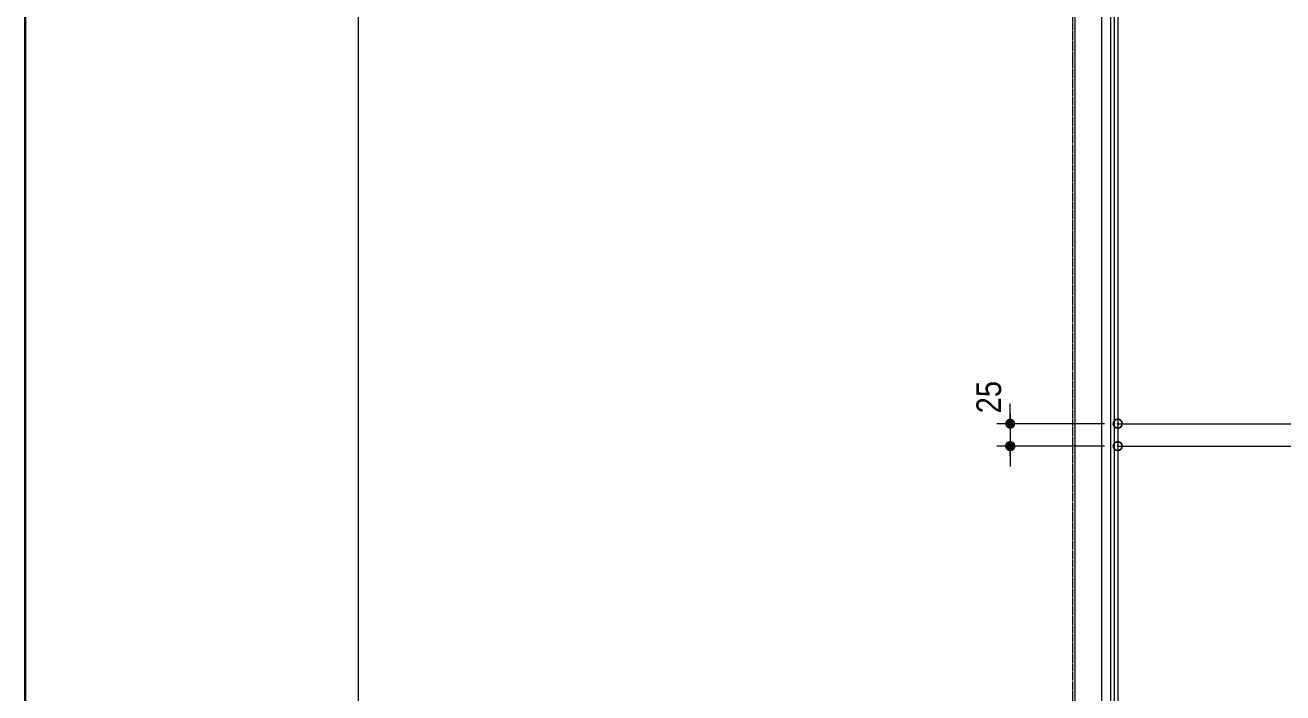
# Model space of a CAD drawing. Units: millimetres, scale not verified. Extents: x -4547 to 4547, y -2305 to 2305.
# Drawn here: x -4341 to -2938, y -817 to -73 of the extents above; entities that cross this region are included whole.
import ezdxf
from ezdxf.enums import TextEntityAlignment as Align

# ---------------------------------------------------------------- set-up
doc = ezdxf.new("R2010")
doc.units = ezdxf.units.MM
doc.header["$LTSCALE"] = 20
doc.header["$PDMODE"] = 32
doc.header["$PDSIZE"] = 10
doc.linetypes.add('USER1', pattern=[10.5, 8, -0.5, 0.5, -0.5, 0.5, -0.5])
for name, color, linetype, lineweight in [('0-0_1図面枠', 7, 'Continuous', 20), ('0-1_3一般', 7, 'Continuous', 15), ('0-3_0', 7, 'Continuous', 25), ('0-5_2寸法-2', 7, 'Continuous', 15)]:
    doc.layers.add(name, color=color, linetype=linetype, lineweight=lineweight)
doc.layers.add('0-4_Defpoints', color=7, linetype='Continuous')
doc.styles.add('ＭＳ Ｐゴシック', font='')
doc.styles.get('ＭＳ Ｐゴシック').set_extended_font_data('MS PGothic')

# ---------------------------------------------------------------- blocks, each defined once
blk = doc.blocks.new('グループ-2')
at = {"layer": '0-0_1図面枠', "lineweight": 35}
blk.add_lwpolyline([(-60000, 41550), (60000, 41550), (60000, -41550), (-60000, -41550)], close=True, dxfattribs=at)
blk = doc.blocks.new('図面枠')
at = {"layer": '0-0_1図面枠'}
blk.add_blockref('グループ-2', (0, 0), dxfattribs=at)
blk = doc.blocks.new('グループ-6')
at = {"layer": '0-1_3一般', "linetype": 'USER1'}
blk.add_line((-36634.5, -33060), (-36634.5, 12740), dxfattribs=at)
at = {"layer": '0-1_3一般'}
for p, q in [((-36584.5, -31760), (-36584.5, 12740)), ((-35996.4, 12740), (-35996.4, -33060)), ((-35794.5, 12740), (-35794.5, -33060)), ((-35712.5, 12740), (-35712.5, -33060)), ((-35634.5, 11440), (-35634.5, -9910)), ((-35634.5, -9910), (-35634.5, -31760)), ((-35634.5, -9910), (-20674.5, -9910)), ((-35634.5, -10410), (-20674.5, -10410))]:
    blk.add_line(p, q, dxfattribs=at)
blk = doc.blocks.new('グループ-35')
at = {"layer": '0-1_3一般'}
blk.add_line((-52574.5, 13710), (-52574.5, -33290), dxfattribs=at)
blk = doc.blocks.new('グループ-40')
at = {"layer": '0-1_3一般'}
for name in ['グループ-35', 'グループ-6']:
    blk.add_blockref(name, (0, 0), dxfattribs=at)
blk = doc.blocks.new('_Dot')
at = {"layer": '0-3_0'}
blk.add_line((-10, 0), (-20, 0), dxfattribs=at)
for points in [[(0, 0), (-10, 0), (-9.92, 1.25)], [(0, 0), (-9.92, -1.25), (-10, 0)], [(0, 0), (-9.92, 1.25), (-9.69, 2.49)], [(0, 0), (-9.69, -2.49), (-9.92, -1.25)], [(0, 0), (-9.69, 2.49), (-9.3, 3.68)], [(0, 0), (-9.3, -3.68), (-9.69, -2.49)], [(0, 0), (-9.3, 3.68), (-8.76, 4.82)], [(0, 0), (-8.76, -4.82), (-9.3, -3.68)], [(0, 0), (-8.76, 4.82), (-8.09, 5.88)], [(0, 0), (-8.09, -5.88), (-8.76, -4.82)], [(0, 0), (-8.09, 5.88), (-7.29, 6.85)], [(0, 0), (-7.29, -6.85), (-8.09, -5.88)], [(0, 0), (-7.29, 6.85), (-6.37, 7.71)], [(0, 0), (-6.37, -7.71), (-7.29, -6.85)], [(0, 0), (-6.37, 7.71), (-5.36, 8.44)], [(0, 0), (-5.36, -8.44), (-6.37, -7.71)], [(0, 0), (-5.36, 8.44), (-4.26, 9.05)], [(0, 0), (-4.26, -9.05), (-5.36, -8.44)], [(0, 0), (-4.26, 9.05), (-3.09, 9.51)], [(0, 0), (-3.09, -9.51), (-4.26, -9.05)], [(0, 0), (-3.09, 9.51), (-1.87, 9.82)], [(0, 0), (-1.87, -9.82), (-3.09, -9.51)], [(0, 0), (-1.87, 9.82), (-0.63, 9.98)], [(0, 0), (-0.63, -9.98), (-1.87, -9.82)], [(0, 0), (-0.63, 9.98), (0.63, 9.98)], [(0, 0), (0.63, -9.98), (-0.63, -9.98)], [(0, 0), (0.63, 9.98), (1.87, 9.82)], [(0, 0), (1.87, 9.82), (3.09, 9.51)], [(0, 0), (3.09, 9.51), (4.26, 9.05)], [(0, 0), (4.26, 9.05), (5.36, 8.44)], [(0, 0), (5.36, 8.44), (6.37, 7.71)], [(0, 0), (6.37, 7.71), (7.29, 6.85)], [(0, 0), (7.29, 6.85), (8.09, 5.88)], [(0, 0), (8.09, 5.88), (8.76, 4.82)], [(0, 0), (8.76, 4.82), (9.3, 3.68)], [(0, 0), (9.3, 3.68), (9.69, 2.49)], [(0, 0), (9.69, 2.49), (9.92, 1.25)], [(0, 0), (9.92, 1.25), (10, 0)], [(0, 0), (1.87, -9.82), (0.63, -9.98)], [(0, 0), (3.09, -9.51), (1.87, -9.82)], [(0, 0), (4.26, -9.05), (3.09, -9.51)], [(0, 0), (5.36, -8.44), (4.26, -9.05)], [(0, 0), (6.37, -7.71), (5.36, -8.44)], [(0, 0), (7.29, -6.85), (6.37, -7.71)], [(0, 0), (8.09, -5.88), (7.29, -6.85)], [(0, 0), (8.76, -4.82), (8.09, -5.88)], [(0, 0), (9.3, -3.68), (8.76, -4.82)], [(0, 0), (9.69, -2.49), (9.3, -3.68)], [(0, 0), (9.92, -1.25), (9.69, -2.49)], [(0, 0), (10, 0), (9.92, -1.25)]]:
    blk.add_solid(points, dxfattribs=at)

msp = doc.modelspace()

# ---------------------------------------------------------------- linework, layer by layer
at = {"layer": '0-4_Defpoints'}
for p in [(-3122.35, -516.89), (-3242.35, -541.89), (-3122.35, -541.89)]:
    msp.add_point(p, dxfattribs=at)
at = {"layer": '0-5_2寸法-2'}
for p, q in [((-3242.35, -505.63), (-3242.35, -494.38)), ((-3137.35, -516.89), (-3257.35, -516.89)), ((-3242.35, -516.89), (-3242.35, -541.89)), ((-3137.35, -541.89), (-3257.35, -541.89)), ((-3242.35, -553.14), (-3242.35, -564.4))]:
    msp.add_line(p, q, dxfattribs=at)

# ---------------------------------------------------------------- block references
at = {"layer": '0-0_1図面枠', "xscale": 0.05, "yscale": 0.05}
msp.add_blockref('図面枠', (-1340.62, -21.39), dxfattribs=at)
at = {"layer": '0-1_3一般', "xscale": 0.05, "yscale": 0.05}
msp.add_blockref('グループ-40', (-1340.62, -21.39), dxfattribs=at)
at = {"layer": '0-5_2寸法-2', "xscale": 0.5627563, "yscale": 0.5627563}
for p, rotation in [((-3242.35, -516.89), 270), ((-3242.35, -541.89), 90)]:
    msp.add_blockref('_Dot', p, dxfattribs=dict(at, rotation=rotation))

# ---------------------------------------------------------------- texts
at = {"layer": '0-5_2寸法-2', "style": 'ＭＳ Ｐゴシック', "width": 0.9}
msp.add_text('25', height=27.57, rotation=90, dxfattribs=at).set_placement((-3244.21, -505.33), align=Align.BOTTOM_LEFT)

doc.saveas('drawing.dxf')
